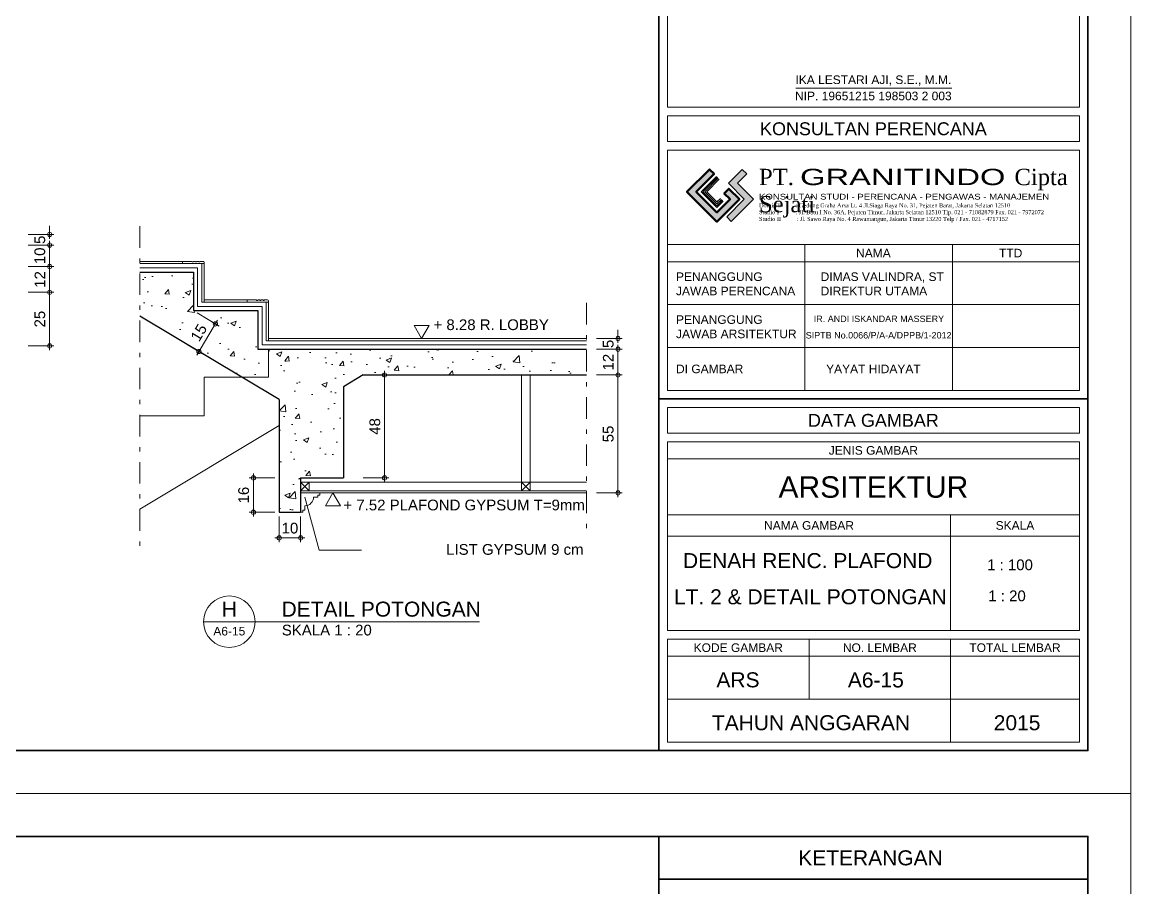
# Model space of a CAD drawing. Header units: millimetres. Extents: x -11 to 1625, y -267 to 180.
# Drawn here: x 619.9 to 645.74, y -19.94 to 0.25 of the extents above; entities that cross this region are included whole.
import ezdxf
from ezdxf.enums import TextEntityAlignment as Align

# ---------------------------------------------------------------- set-up
doc = ezdxf.new("R2010")
doc.units = ezdxf.units.MM
doc.linetypes.add('DASHDOT', pattern=[1, 0.5, -0.25, 0, -0.25])
for name, color, linetype, lineweight in [('ars', 11, 'Continuous', 5), ('blk', 1, 'Continuous', 30), ('GRS KOP', 1, 'Continuous', 35), ('kop', 7, 'Continuous', 20), ('lan', 7, 'Continuous', 15), ('logo', 7, 'Continuous', 50), ('not', 7, 'Continuous', 20), ('pla', 213, 'Continuous', 15), ('u', 6, 'Continuous', 20)]:
    doc.layers.add(name, color=color, linetype=linetype, lineweight=lineweight)
doc.styles.add('BARU', font='complex.shx')
doc.styles.add('S', font='SIMPLEX', dxfattribs={"width": 1.1})
doc.styles.get("Standard").update_dxf_attribs({"font": 'ARIALUNI.TTF'})
doc.linetypes.add('BATTING', pattern='A,0.0001,-0.1,[134,ltypeshp.shx,S=0.1,R=0,X=-0.1,Y=0],-0.2,[134,ltypeshp.shx,S=0.1,R=180,X=0.1,Y=0],-0.1', length=0.4001)
doc.dimstyles.new('SK-20', dxfattribs={"dimtxt": 0.25, "dimasz": 0.1, "dimexe": 0.1, "dimexo": 0, "dimgap": 0.1, "dimtad": 1, "dimdec": 0, "dimlfac": 20, "dimzin": 12, "dimdsep": 46, "dimtxsty": 'Standard', "dimblk": 'BULAT', "dimcen": 0.1, "dimdle": 0.1, "dimclrd": 256, "dimclre": 256, "dimclrt": 256, "dimadec": 0, "dimazin": 3, "dimtfac": 1, "dimtdec": 0, "dimtix": 1, "dimtofl": 0, "dimtmove": 0, "dimatfit": 3, "dimldrblk": 'BULAT', "dimfxl": 0, "dimtolj": 1, "dimtzin": 0, "dimlwd": -1, "dimlwe": -1, "dimarcsym": 0})

# ---------------------------------------------------------------- blocks, each defined once
blk = doc.blocks.new('logo granitindo baru')
at = {"layer": 'logo'}
for points in [[(1.03, 1.463), (0.916, 1.574), (0.366, 1.024), (1.1, 0.289), (1.652, 0.843), (1.392, 1.098), (1.281, 0.987), (1.423, 0.84), (1.102, 0.519), (0.594, 1.025)], [(1.721, 1.576), (1.381, 1.236), (1.771, 0.842), (1.341, 0.407), (1.454, 0.294), (2.001, 0.844), (1.609, 1.237), (1.835, 1.464)]]:
    blk.add_hatch(color=8, dxfattribs=at).paths.add_polyline_path(points)
blk.add_lwpolyline([(1.03, 1.463), (0.916, 1.574), (0.366, 1.024), (1.1, 0.289), (1.652, 0.843), (1.392, 1.098), (1.281, 0.987), (1.423, 0.84), (1.102, 0.519), (0.594, 1.025), (1.03, 1.463), (0.916, 1.574)], dxfattribs=at)
at = {"layer": 'logo', "lineweight": 13}
for points in [[(1.089, 1.403), (0.713, 1.026), (1.101, 0.638), (1.258, 0.794)], [(1.112, 1.38), (0.759, 1.026), (1.101, 0.683), (1.235, 0.817)], [(1.134, 1.357), (0.803, 1.026), (1.101, 0.728), (1.213, 0.839)], [(1.157, 1.334), (0.85, 1.026), (1.101, 0.775), (1.189, 0.863)]]:
    blk.add_lwpolyline(points, dxfattribs=at)
at = {"layer": 'logo', "lineweight": 0}
blk.add_lwpolyline([(1.721, 1.576), (1.381, 1.236), (1.771, 0.842), (1.341, 0.407), (1.454, 0.294), (2.001, 0.844), (1.609, 1.237), (1.835, 1.464), (1.721, 1.576)], dxfattribs=at)
at = {"layer": 'logo', "insert": (2.134, 1.589), "char_height": 0.4, "width": 7.66452, "attachment_point": 1}
blk.add_mtext('{\\fTimes New Roman|b0|i0|c0|p18;PT. \\fCityBlueprint|b0|i0|c2|p2;\\W1.5;GRANITINDO \\fTimes New Roman|b0|i0|c0|p18;\\W1;Cipta Sejati}', dxfattribs=at)
at = {"layer": 'logo', "insert": (2.134, 0.975), "char_height": 0.1, "attachment_point": 1}
blk.add_mtext_dynamic_manual_height_columns('{\\f@Arial Unicode MS|b0|i0|c0|p34;\\H1.4x;\\W1.2;KONSULTAN STUDI - PERENCANA - PENGAWAS - MANAJEMEN\\fTimes New Roman|b0|i0|c0|p18;\\P\\pt0.9;\\H0.71429x;\\W1;Domisili ^I: Gedung Graha Arsa Lt. 4 Jl.Siaga Raya No. 31, Pejaten Barat, Jakarta Selatan 12510\\PStudio I ^I: Jl. Batu I No. 36A, Pejaten Timur, Jakarta Selatan 12510 Tlp. 021 - 71082879 Fax. 021 - 7972072\\PStudio II          : Jl. Sawo Raya No. 4 Rawamangun, Jakarta Timur 13220 Telp / Fax. 021 - 4717152}', width=9.56937, gutter_width=0, heights=[1.67], dxfattribs=at)
blk = doc.blocks.new('kop')
at = {"layer": 'GRS KOP'}
for p, q in [((73, 1), (73, 54)), ((83, 1), (83, 54)), ((73, 53), (83, 53)), ((73, 9.2), (83, 9.2))]:
    blk.add_line(p, q, dxfattribs=at)
blk.add_lwpolyline([(1, 54), (83, 54), (83, 1), (1, 1)], close=True, dxfattribs=at)
at = {"layer": 'kop', "color": 7}
for p, q in [((84, 55), (0, 55)), ((84, 55), (84, 0)), ((84, 55), (84, 0)), ((0, 0), (84, 0))]:
    blk.add_line(p, q, dxfattribs=at)
at = {"layer": 'kop'}
for p, q in [((73.2, 16), (73.2, 19.6)), ((82.8, 16), (82.8, 19.6)), ((82.8, 16), (73.2, 16)), ((73.2, 9.4), (73.2, 15)), ((82.8, 15), (73.2, 15)), ((82.8, 9.4), (82.8, 15)), ((82.8, 12.8), (73.2, 12.8)), ((76.4, 9.4), (76.4, 12.8)), ((79.842, 9.4), (79.842, 12.8)), ((82.8, 12.4), (73.2, 12.4)), ((73.2, 12.4), (73.2, 11.4)), ((82.8, 11.4), (73.2, 11.4)), ((82.8, 10.4), (73.2, 10.4)), ((82.8, 9.4), (73.2, 9.4)), ((73.2, 7.8), (82.8, 7.8)), ((73.2, 6.5), (82.8, 6.5)), ((79.8, 3.8), (79.8, 6.5)), ((73.2, 6), (82.8, 6)), ((76.5, 2.2), (76.5, 3.6)), ((79.8, 1.2), (79.8, 3.6)), ((73.2, 3.2), (82.8, 3.2)), ((73.2, 2.2), (82.8, 2.2))]:
    blk.add_line(p, q, dxfattribs=at)
blk.add_lwpolyline([(76.189, 16.449), (79.826, 16.449)], dxfattribs=at)
for points in [[(73.2, 15.2), (82.8, 15.2), (82.8, 15.8), (73.2, 15.8)], [(73.2, 8.4), (82.8, 8.4), (82.8, 9), (73.2, 9)], [(73.2, 3.8), (82.8, 3.8), (82.8, 8.2), (73.2, 8.2)], [(73.2, 1.2), (82.8, 1.2), (82.8, 3.6), (73.2, 3.6)]]:
    blk.add_lwpolyline(points, close=True, dxfattribs=at)
at = {"xscale": 0.9500000000000455, "yscale": 0.9500000000000455, "zscale": 0.9500000000000455}
blk.add_blockref('logo granitindo baru', (73.307, 13.056), dxfattribs=at)
at = {"layer": 'kop'}
for s, height, p in [('KETERANGAN ', 0.35, (78, 53.5)), ('IKA LESTARI AJI, S.E., M.M.', 0.2, (77.999, 16.625)), ('NIP. 19651215 198503 2 003', 0.2, (77.999, 16.264)), ('KONSULTAN PERENCANA', 0.3, (78, 15.5)), ('NAMA', 0.2, (78, 12.6)), ('TTD', 0.2, (81.2, 12.6)), ('DATA GAMBAR', 0.3, (78, 8.7)), ('JENIS GAMBAR', 0.2, (78, 8)), ('ARSITEKTUR', 0.5, (78, 7.146)), ('NAMA GAMBAR', 0.2, (76.5, 6.25)), ('SKALA', 0.2, (81.3, 6.25)), ('KODE GAMBAR', 0.2, (74.85, 3.4)), ('NO. LEMBAR', 0.2, (78.15, 3.4)), ('TOTAL LEMBAR', 0.2, (81.3, 3.4)), ('ARS', 0.35, (74.844, 2.65)), ('TAHUN ANGGARAN', 0.35, (76.545, 1.65)), ('2015', 0.35, (81.349, 1.65))]:
    blk.add_text(s, height=height, dxfattribs=at).set_placement(p, align=Align.MIDDLE)
blk.add_text('SIPTB No.0066/P/A-A/DPPB/1-2012', height=0.15, dxfattribs=at).set_placement((78.122, 10.609), align=Align.CENTER)
at = {"layer": 'kop', "attachment_point": 1}
for s, insert, char_height, width in [('PENANGGUNG\\PJAWAB PERENCANA', (73.4, 12.15), 0.2, 8.33062), ('DIMAS VALINDRA, ST\\PDIREKTUR UTAMA', (76.77, 12.15), 0.2, 8.16499), ('PENANGGUNG\\PJAWAB ARSITEKTUR', (73.4, 11.15), 0.2, 8.79211), ('IR. ANDI ISKANDAR MASSERY', (76.609, 11.143), 0.15, 4.04264), ('DI GAMBAR', (73.4, 10), 0.2, 7.59768)]:
    blk.add_mtext(s, dxfattribs=dict(at, insert=insert, char_height=char_height, width=width))
at = {"layer": 'kop', "style": 'BARU', "flags": 4}
for p, height in [((73.8, 5.4), 0.35), ((80.303, 5.382), 0.25), ((73.8, 4.9), 0.35), ((80.303, 4.882), 0.25), ((73.8, 4.4), 0.35), ((80.303, 4.382), 0.25)]:
    blk.add_attdef('-', p, '', height=height, dxfattribs=at)
at = {"layer": 'kop', "flags": 4}
for tag, p in [('AR-00', (78.057, 2.648)), ('00', (81.238, 2.647))]:
    blk.add_attdef(tag, text='', height=0.35, dxfattribs=at).set_placement(p, align=Align.MIDDLE)
blk = doc.blocks.new('PEILA')
blk.add_lwpolyline([(-0.188, -0.325), (0.188, -0.325), (0, 0)], close=True)
at = {"style": 'S', "width": 1.1, "flags": 4}
blk.add_attdef('CAT', (0.265, -0.289), '', height=0.2, dxfattribs=at)
blk = doc.blocks.new('PEIL')
blk.add_lwpolyline([(-0.188, 0.325), (0.188, 0.325), (0, 0)], close=True)
at = {"style": 'S', "width": 1.1, "flags": 4}
blk.add_attdef('CAT', (0.265, 0.036), '', height=0.2, dxfattribs=at)
blk = doc.blocks.new('BULAT')
for p, q in [((-1, 0), (1, 0)), ((0, -1), (0, 1))]:
    blk.add_line(p, q)
blk.add_circle((0, 0), 0.5)
blk = doc.blocks.new('*D2804')
at = {"layer": 'Defpoints', "color": 0, "ltscale": 0.15}
for p in [(633.285, -7.128), (633.285, -7.378), (633.785, -7.378)]:
    blk.add_point(p, dxfattribs=at)
at = {"layer": 'u', "ltscale": 0.15}
for p, q in [((633.785, -7.028), (633.785, -6.928)), ((633.285, -7.128), (633.885, -7.128)), ((633.285, -7.378), (633.885, -7.378)), ((633.785, -7.478), (633.785, -7.578))]:
    blk.add_line(p, q, dxfattribs=at)
at = {"layer": 'u', "ltscale": 0.15, "xscale": 0.1, "yscale": 0.1, "zscale": 0.1}
for p, rotation in [((633.785, -7.128), 270), ((633.785, -7.378), 90)]:
    blk.add_blockref('BULAT', p, dxfattribs=dict(at, rotation=rotation))
at = {"layer": 'u', "ltscale": 0.15, "insert": (633.558, -7.253), "char_height": 0.25, "attachment_point": 5, "rotation": 90}
blk.add_mtext('\\A1;5', dxfattribs=at)
blk = doc.blocks.new('*D2805')
at = {"layer": 'Defpoints', "color": 0, "ltscale": 0.15}
for p in [(633.285, -7.378), (633.285, -7.978), (633.785, -7.978)]:
    blk.add_point(p, dxfattribs=at)
at = {"layer": 'u', "ltscale": 0.15}
for p, q in [((633.285, -7.378), (633.885, -7.378)), ((633.785, -7.478), (633.785, -7.878)), ((633.285, -7.978), (633.885, -7.978))]:
    blk.add_line(p, q, dxfattribs=at)
at = {"layer": 'u', "ltscale": 0.15, "xscale": 0.1, "yscale": 0.1, "zscale": 0.1}
for p, rotation in [((633.785, -7.378), 90), ((633.785, -7.978), 270)]:
    blk.add_blockref('BULAT', p, dxfattribs=dict(at, rotation=rotation))
at = {"layer": 'u', "ltscale": 0.15, "insert": (633.559, -7.678), "char_height": 0.25, "attachment_point": 5, "rotation": 90}
blk.add_mtext('\\A1;12', dxfattribs=at)
blk = doc.blocks.new('*D2806')
at = {"layer": 'Defpoints', "color": 0, "ltscale": 0.15}
for p in [(625.889, -11.278), (626.389, -11.278), (626.389, -11.778)]:
    blk.add_point(p, dxfattribs=at)
at = {"layer": 'u', "ltscale": 0.15}
for p, q in [((625.889, -11.278), (625.889, -11.878)), ((626.389, -11.278), (626.389, -11.878)), ((625.989, -11.778), (626.289, -11.778))]:
    blk.add_line(p, q, dxfattribs=at)
at = {"layer": 'u', "ltscale": 0.15, "xscale": 0.1, "yscale": 0.1, "zscale": 0.1, "rotation": 180}
blk.add_blockref('BULAT', (625.889, -11.778), dxfattribs=at)
at = {"layer": 'u', "ltscale": 0.15, "xscale": 0.1, "yscale": 0.1, "zscale": 0.1}
blk.add_blockref('BULAT', (626.389, -11.778), dxfattribs=at)
at = {"layer": 'u', "ltscale": 0.15, "insert": (626.139, -11.55), "char_height": 0.25, "attachment_point": 5}
blk.add_mtext('\\A1;10', dxfattribs=at)
blk = doc.blocks.new('*D2807')
at = {"layer": 'Defpoints', "color": 0, "ltscale": 0.15}
for p in [(625.289, -10.378), (625.789, -10.378), (625.789, -11.178)]:
    blk.add_point(p, dxfattribs=at)
at = {"layer": 'u', "ltscale": 0.15}
for p, q in [((625.789, -10.378), (625.189, -10.378)), ((625.289, -11.078), (625.289, -10.478)), ((625.789, -11.178), (625.189, -11.178))]:
    blk.add_line(p, q, dxfattribs=at)
at = {"layer": 'u', "ltscale": 0.15, "xscale": 0.1, "yscale": 0.1, "zscale": 0.1}
for p, rotation in [((625.289, -10.378), 90), ((625.289, -11.178), 270)]:
    blk.add_blockref('BULAT', p, dxfattribs=dict(at, rotation=rotation))
at = {"layer": 'u', "ltscale": 0.15, "insert": (625.061, -10.778), "char_height": 0.25, "attachment_point": 5, "rotation": 90}
blk.add_mtext('\\A1;16', dxfattribs=at)
blk = doc.blocks.new('*D2808')
at = {"layer": 'Defpoints', "color": 0, "ltscale": 0.15}
for p in [(627.846, -7.978), (628.346, -7.978), (627.846, -10.378)]:
    blk.add_point(p, dxfattribs=at)
at = {"layer": 'u', "ltscale": 0.15}
for p, q in [((627.846, -7.978), (628.446, -7.978)), ((628.346, -10.278), (628.346, -8.078)), ((627.846, -10.378), (628.446, -10.378))]:
    blk.add_line(p, q, dxfattribs=at)
at = {"layer": 'u', "ltscale": 0.15, "xscale": 0.1, "yscale": 0.1, "zscale": 0.1}
for p, rotation in [((628.346, -7.978), 90), ((628.346, -10.378), 270)]:
    blk.add_blockref('BULAT', p, dxfattribs=dict(at, rotation=rotation))
at = {"layer": 'u', "ltscale": 0.15, "insert": (628.119, -9.178), "char_height": 0.25, "attachment_point": 5, "rotation": 90}
blk.add_mtext('\\A1;48', dxfattribs=at)
blk = doc.blocks.new('*D2809')
at = {"layer": 'Defpoints', "color": 0, "ltscale": 0.15}
for p in [(623.974, -6.529), (623.588, -7.173), (624.017, -7.43)]:
    blk.add_point(p, dxfattribs=at)
at = {"layer": 'u', "ltscale": 0.15}
for p, q in [((623.974, -6.529), (624.489, -6.838)), ((624.352, -6.872), (624.069, -7.344)), ((623.588, -7.173), (624.103, -7.481))]:
    blk.add_line(p, q, dxfattribs=at)
at = {"layer": 'u', "ltscale": 0.15, "xscale": 0.1, "yscale": 0.1, "zscale": 0.1}
for p, rotation in [((624.403, -6.787), 59.03624346792417), ((624.017, -7.43), 239.0362434679241)]:
    blk.add_blockref('BULAT', p, dxfattribs=dict(at, rotation=rotation))
at = {"layer": 'u', "ltscale": 0.15, "insert": (624.015, -6.991), "char_height": 0.25, "attachment_point": 5, "rotation": 59.0362}
blk.add_mtext('\\A1;15', dxfattribs=at)
blk = doc.blocks.new('Ndtpd')
blk.add_line((0.747, 0), (-0.747, 0))
blk.add_circle((0, 0), 0.747)
at = {"flags": 4}
for tag, height, p in [('NO', 0.5, (0, 0.148)), ('NOLBR', 0.3, (0, -0.398))]:
    blk.add_attdef(tag, text='', height=height, dxfattribs=at).set_placement(p, align=Align.CENTER)
for tag, p, height in [('NDTPD', (1.516, 0.148), 0.5), ('SKALA', (1.523, -0.398), 0.3)]:
    blk.add_attdef(tag, p, '', height=height, dxfattribs=at)
blk = doc.blocks.new('*D2828')
at = {"layer": 'Defpoints', "color": 0, "ltscale": 0.15}
for p in [(620.039, -4.7), (620.039, -4.95), (620.539, -4.95)]:
    blk.add_point(p, dxfattribs=at)
at = {"layer": 'u', "ltscale": 0.15}
for p, q in [((620.539, -4.6), (620.539, -4.5)), ((620.039, -4.7), (620.639, -4.7)), ((620.039, -4.95), (620.639, -4.95)), ((620.539, -5.05), (620.539, -5.15))]:
    blk.add_line(p, q, dxfattribs=at)
at = {"layer": 'u', "ltscale": 0.15, "xscale": 0.1, "yscale": 0.1, "zscale": 0.1}
for p, rotation in [((620.539, -4.7), 270), ((620.539, -4.95), 90)]:
    blk.add_blockref('BULAT', p, dxfattribs=dict(at, rotation=rotation))
at = {"layer": 'u', "ltscale": 0.15, "insert": (620.311, -4.825), "char_height": 0.25, "attachment_point": 5, "rotation": 90}
blk.add_mtext('\\A1;5', dxfattribs=at)
blk = doc.blocks.new('*D2829')
at = {"layer": 'Defpoints', "color": 0, "ltscale": 0.15}
for p in [(620.039, -4.95), (620.039, -5.45), (620.539, -5.45)]:
    blk.add_point(p, dxfattribs=at)
at = {"layer": 'u', "ltscale": 0.15}
for p, q in [((620.039, -4.95), (620.639, -4.95)), ((620.539, -5.05), (620.539, -5.35)), ((620.039, -5.45), (620.639, -5.45))]:
    blk.add_line(p, q, dxfattribs=at)
at = {"layer": 'u', "ltscale": 0.15, "xscale": 0.1, "yscale": 0.1, "zscale": 0.1}
for p, rotation in [((620.539, -4.95), 90), ((620.539, -5.45), 270)]:
    blk.add_blockref('BULAT', p, dxfattribs=dict(at, rotation=rotation))
at = {"layer": 'u', "ltscale": 0.15, "insert": (620.311, -5.2), "char_height": 0.25, "attachment_point": 5, "rotation": 90}
blk.add_mtext('\\A1;10', dxfattribs=at)
blk = doc.blocks.new('*D2830')
at = {"layer": 'Defpoints', "color": 0, "ltscale": 0.15}
for p in [(620.039, -6.05), (620.039, -7.3), (620.539, -7.3)]:
    blk.add_point(p, dxfattribs=at)
at = {"layer": 'u', "ltscale": 0.15}
for p, q in [((620.039, -6.05), (620.639, -6.05)), ((620.539, -6.15), (620.539, -7.2)), ((620.039, -7.3), (620.639, -7.3))]:
    blk.add_line(p, q, dxfattribs=at)
at = {"layer": 'u', "ltscale": 0.15, "xscale": 0.1, "yscale": 0.1, "zscale": 0.1}
for p, rotation in [((620.539, -6.05), 90), ((620.539, -7.3), 270)]:
    blk.add_blockref('BULAT', p, dxfattribs=dict(at, rotation=rotation))
at = {"layer": 'u', "ltscale": 0.15, "insert": (620.311, -6.675), "char_height": 0.25, "attachment_point": 5, "rotation": 90}
blk.add_mtext('\\A1;25', dxfattribs=at)
blk = doc.blocks.new('*D2831')
at = {"layer": 'Defpoints', "color": 0, "ltscale": 0.15}
for p in [(620.039, -5.45), (620.039, -6.05), (620.539, -6.05)]:
    blk.add_point(p, dxfattribs=at)
at = {"layer": 'u', "ltscale": 0.15}
for p, q in [((620.039, -5.45), (620.639, -5.45)), ((620.539, -5.55), (620.539, -5.95)), ((620.039, -6.05), (620.639, -6.05))]:
    blk.add_line(p, q, dxfattribs=at)
at = {"layer": 'u', "ltscale": 0.15, "xscale": 0.1, "yscale": 0.1, "zscale": 0.1}
for p, rotation in [((620.539, -5.45), 90), ((620.539, -6.05), 270)]:
    blk.add_blockref('BULAT', p, dxfattribs=dict(at, rotation=rotation))
at = {"layer": 'u', "ltscale": 0.15, "insert": (620.313, -5.75), "char_height": 0.25, "attachment_point": 5, "rotation": 90}
blk.add_mtext('\\A1;12', dxfattribs=at)
blk = doc.blocks.new('*D2832')
at = {"layer": 'Defpoints', "color": 0, "ltscale": 0.15}
for p in [(633.285, -7.978), (633.285, -10.728), (633.785, -10.728)]:
    blk.add_point(p, dxfattribs=at)
at = {"layer": 'u', "ltscale": 0.15}
for p, q in [((633.285, -7.978), (633.885, -7.978)), ((633.785, -8.078), (633.785, -10.628)), ((633.285, -10.728), (633.885, -10.728))]:
    blk.add_line(p, q, dxfattribs=at)
at = {"layer": 'u', "ltscale": 0.15, "xscale": 0.1, "yscale": 0.1, "zscale": 0.1}
for p, rotation in [((633.785, -7.978), 90), ((633.785, -10.728), 270)]:
    blk.add_blockref('BULAT', p, dxfattribs=dict(at, rotation=rotation))
at = {"layer": 'u', "ltscale": 0.15, "insert": (633.558, -9.353), "char_height": 0.25, "attachment_point": 5, "rotation": 90}
blk.add_mtext('\\A1;55', dxfattribs=at)

msp = doc.modelspace()

# ---------------------------------------------------------------- hatches: boundary and pattern name
at = {"layer": 'lan'}
h = msp.add_hatch(dxfattribs=at)
h.set_pattern_fill('AR-CONC', color=256, scale=0.007)
h.set_pattern_definition([(50, (312.1999, -115.7192), (1.2752927, -0.1115736), [0.13335, -1.46685]), (355, (312.1999, -115.7192), (-0.246704, 1.337398), [0.10668, -1.173484]), (100.45144, (312.3061, -115.7285), (1.0285887, 1.2258243), [0.11333, -1.2466317]), (46.1842, (312.1999, -115.3636), (1.897553, -0.294296), [0.200025, -2.200275]), (96.63556, (312.358, -115.3881), (1.661829, 1.731983), [0.169995, -1.869949]), (351.18415, (312.1999, -115.3636), (1.661829, 1.731983), [0.16002, -1.760218]), (21, (312.3777, -115.4525), (1.0613007, -0.7158564), [0.13335, -1.46685]), (326, (312.3777, -115.4525), (0.432614, 1.289316), [0.10668, -1.17348]), (71.45144, (312.4661, -115.5121), (1.493915, 0.5734594), [0.11333, -1.2466296]), (37.5, (312.19986, -115.71918), (0.0216202, 0.5918853), [0, -1.159256, 0, -1.19126, 0, -1.177925]), (7.5, (312.19986, -115.7192), (0.4677376, 0.701264), [0, -0.679196, 0, -1.132586, 0, -0.448945]), (327.5, (311.80337, -115.7192), (0.94913417, -0.0401012), [0, -0.4445, 0, -1.38684, 0, -1.84023]), (317.5, (311.6256, -115.7192), (1.0369043, 0.1779854), [0, -0.57785, 0, -0.921004, 0, -1.30683])])
h.paths.add_polyline_path([(633.0519388, -7.3779766), (625.6385009, -7.3779766), (625.6385009, -8.0279766), (625.0140962, -8.0279766), (625.8885009, -8.5526194), (625.8885009, -11.1779766), (626.3885009, -11.1779766), (626.3885009, -10.7279766), (626.3885009, -10.3779766), (627.3885009, -10.3779766), (627.3885009, -8.2526194), (627.8462388, -7.9779766), (633.0519388, -7.9779766)])
h.paths.add_polyline_path([(625.3885009, -6.4779766), (623.8885009, -6.4779766), (623.8885009, -5.5779766), (622.6385009, -5.5779766), (622.6385009, -6.6026194), (625.0140962, -8.0279766), (625.6385009, -8.0279766), (625.6385009, -7.3779766), (625.3885009, -7.3779766)])

# ---------------------------------------------------------------- linework, layer by layer
at = {"layer": 'ars'}
for p, q in [((622.6385009, -5.3279766), (623.8635009, -5.3279766)), ((622.6385009, -5.3779766), (624.1385009, -5.3779766)), ((623.6385009, -5.3779766), (623.6385009, -5.3279766)), ((623.8635009, -5.3279766), (623.8635009, -5.3379766)), ((623.8635009, -5.3379766), (623.8885009, -5.3379766)), ((623.8885009, -5.3279766), (623.9385009, -5.3279766)), ((623.8885009, -5.3279766), (623.8885009, -5.3379766)), ((623.9385009, -5.3279766), (623.9385009, -5.3379766)), ((623.9385009, -5.3379766), (623.9635009, -5.3379766)), ((623.9635009, -5.3279766), (624.0135009, -5.3279766)), ((623.9635009, -5.3279766), (623.9635009, -5.3379766)), ((624.0135009, -5.3279766), (624.0135009, -5.3379766)), ((624.0135009, -5.3379766), (624.0385009, -5.3379766)), ((624.0385009, -5.3279766), (624.1185009, -5.3279766)), ((624.0385009, -5.3279766), (624.1185009, -5.3279766)), ((624.0385009, -5.3279766), (624.0385009, -5.3379766)), ((624.0885009, -6.2779766), (624.0885009, -5.3779766)), ((624.1385009, -6.2779766), (624.1385009, -5.3479766)), ((624.0885009, -6.2779766), (625.6385009, -6.2779766)), ((624.1385009, -6.2279766), (625.3635009, -6.2279766)), ((625.1385009, -6.2779766), (625.1385009, -6.2279766)), ((625.3635009, -6.2279766), (625.3635009, -6.2379766)), ((625.3635009, -6.2379766), (625.3885009, -6.2379766)), ((625.3885009, -6.2279766), (625.4385009, -6.2279766)), ((625.3885009, -6.2279766), (625.3885009, -6.2379766)), ((625.4385009, -6.2279766), (625.4385009, -6.2379766)), ((625.4385009, -6.2379766), (625.4635009, -6.2379766)), ((625.4635009, -6.2279766), (625.5135009, -6.2279766)), ((625.4635009, -6.2279766), (625.4635009, -6.2379766)), ((625.5135009, -6.2279766), (625.5135009, -6.2379766)), ((625.5135009, -6.2379766), (625.5385009, -6.2379766)), ((625.5385009, -6.2279766), (625.6185009, -6.2279766)), ((625.5385009, -6.2279766), (625.5385009, -6.2379766)), ((625.5885009, -7.1779766), (625.5885009, -6.2779766)), ((625.6385009, -7.1779766), (625.6385009, -6.2479766)), ((625.5885009, -7.1779766), (633.0519388, -7.1779766)), ((625.6385009, -7.1279766), (633.0519388, -7.1279766)), ((626.3885009, -10.6779766), (626.5885009, -10.4779766)), ((626.3885009, -10.4779766), (626.5885009, -10.6779766)), ((631.5385009, -10.6779766), (631.7385009, -10.4779766)), ((631.5385009, -10.4779766), (631.7385009, -10.6779766)), ((633.0519388, -10.7279766), (626.3885009, -10.7279766))]:
    msp.add_line(p, q, dxfattribs=at)
at = {"layer": 'ars', "linetype": 'BATTING', "ltscale": 0.25}
for p, q in [((622.6385009, -5.4779766), (623.9885009, -5.4779766)), ((623.9885009, -6.3779766), (623.9885009, -5.4779766)), ((623.9885009, -6.3779766), (625.4885009, -6.3779766)), ((625.4885009, -7.2779766), (625.4885009, -6.3779766)), ((625.4885009, -7.2779766), (633.0519388, -7.2779766))]:
    msp.add_line(p, q, dxfattribs=at)
at = {"layer": 'ars'}
for centre in [(624.1185009, -5.3479766), (625.6185009, -6.2479766)]:
    msp.add_arc(centre, 0.02, 0, 90, dxfattribs=at)
at = {"layer": 'blk'}
for p, q in [((622.6385009, -5.5779766), (623.8885009, -5.5779766)), ((623.8885009, -5.5779766), (623.8885009, -6.4779766)), ((625.8885009, -8.5526194), (622.6385009, -6.6026194)), ((623.8885009, -6.4779766), (625.3885009, -6.4779766)), ((625.3885009, -6.4779766), (625.3885009, -7.3779766)), ((625.3885009, -7.3779766), (633.0519388, -7.3779766)), ((627.8462388, -7.9779766), (627.3885009, -8.2526194)), ((627.8462388, -7.9779766), (633.0519388, -7.9779766)), ((627.3885009, -8.2526194), (627.3885009, -10.3779766)), ((625.8885009, -8.5526194), (625.8885009, -11.1779766)), ((626.3885009, -10.3779766), (627.3885009, -10.3779766)), ((626.3885009, -10.3779766), (626.3885009, -11.1779766)), ((625.8885009, -11.1779766), (626.3885009, -11.1779766))]:
    msp.add_line(p, q, dxfattribs=at)
at = {"layer": 'lan'}
for p, q in [((625.6385009, -8.0279766), (625.6385009, -7.3779766)), ((624.1385009, -8.0279766), (625.6385009, -8.0279766)), ((624.1385009, -8.9279766), (624.1385009, -8.0279766)), ((622.6385009, -8.9279766), (624.1385009, -8.9279766)), ((625.8885009, -9.1526194), (622.6385009, -11.1026194))]:
    msp.add_line(p, q, dxfattribs=at)
msp.add_lwpolyline([(626.7885009, -10.8279766), (626.7885009, -10.7779766), (626.8385009, -10.7779766), (626.8385009, -10.7279766), (626.3885009, -10.7279766), (626.3885009, -11.1779766), (626.4385009, -11.1779766), (626.4385009, -11.1279766), (626.4885009, -11.1279766), (626.4885009, -11.0279766, 0.4142135624), (626.6885009, -10.8279766)], format="xyb", close=True, dxfattribs=at)
at = {"layer": 'not', "linetype": 'DASHDOT'}
for p, q in [((622.6385009, -4.5098195), (622.6385009, -12.1063116)), ((633.0519388, -6.2983273), (633.0519388, -11.6503379))]:
    msp.add_line(p, q, dxfattribs=at)
at = {"layer": 'not'}
for p, q in [((626.8190204, -12.0614922), (626.4885009, -10.8279766)), ((627.8103763, -12.0614922), (626.8190204, -12.0614922)), ((625.3265805, -13.7310725), (630.5536181, -13.7310725))]:
    msp.add_line(p, q, dxfattribs=at)
at = {"layer": 'pla'}
for p, q in [((631.5385009, -7.9779766), (631.5385009, -10.6779766)), ((631.7385009, -7.9779766), (631.7385009, -10.6779766)), ((633.0519388, -10.4779766), (626.3885009, -10.4779766)), ((626.5885009, -10.4779766), (626.5885009, -10.6779766)), ((633.0519388, -10.6779766), (626.3885009, -10.6779766))]:
    msp.add_line(p, q, dxfattribs=at)

# ---------------------------------------------------------------- block references
at = {"layer": 'kop'}
ref = msp.add_blockref('kop', (561.7382055, -17.7359174), dxfattribs=at)
ref.add_attrib('-', 'DENAH RENC. PLAFOND', (635.3004308, -12.4809833), dxfattribs={"height": 0.35, "flags": 4})
ref.add_attrib('-', 'LT. 2 & DETAIL POTONGAN', (635.0913933, -13.3243614), dxfattribs={"height": 0.35, "flags": 4})
ref.add_attrib('-', '1 : 20', (642.4163235, -13.2525768), dxfattribs={"height": 0.25, "flags": 4})
ref.add_attrib('-', '1 : 100', (642.3879395, -12.5295746), dxfattribs={"height": 0.25, "flags": 4})
ref.add_attrib('AR-00', 'A6-15', dxfattribs={"height": 0.34997405, "flags": 4}).set_placement((639.7951612, -15.0882186), align=Align.MIDDLE)
ref.add_attrib('-', 'YAYAT HIDAYAT', dxfattribs={"height": 0.2}).set_placement((639.7382055, -7.8359174), align=Align.MIDDLE)
msp.add_blockref('kop', (561.7382055, -72.7359174), dxfattribs=at)
at = {"layer": 'not'}
ref = msp.add_blockref('PEIL', (629.2087659, -7.1279766), dxfattribs=dict(at, xscale=0.9237604307034011, yscale=0.9237604307034011, zscale=0.9237604307034011))
ref.add_attrib('CAT', '+ 8.28 R. LOBBY', (629.4854394, -6.9306707), dxfattribs={"layer": '0', "height": 0.25, "flags": 4})
ref = msp.add_blockref('PEILA', (627.1422544, -10.7279766), dxfattribs=dict(at, xscale=0.9237604307034011, yscale=0.9237604307034011, zscale=0.9237604307034011))
ref.add_attrib('CAT', '+ 7.52 PLAFOND GYPSUM T=9mm', (627.3855998, -11.1345284), dxfattribs={"layer": '0', "height": 0.25, "flags": 4})
ref = msp.add_blockref('Ndtpd', (624.7265805, -13.7310725), dxfattribs=dict(at, xscale=0.803212851405533, yscale=0.803212851405533, zscale=0.803212851405533))
ref.add_attrib('NO', 'H', dxfattribs={"layer": '0', "height": 0.35, "flags": 4}).set_placement((624.7262533, -13.6125466), align=Align.CENTER)
ref.add_attrib('NDTPD', 'DETAIL POTONGAN', (625.9442652, -13.6125466), dxfattribs={"layer": '0', "height": 0.35, "flags": 4})
ref.add_attrib('NOLBR', 'A6-15', dxfattribs={"layer": '0', "height": 0.2, "flags": 4}).set_placement((624.7262533, -14.0510424), align=Align.CENTER)
ref.add_attrib('SKALA', 'SKALA 1 : 20', (625.9500652, -14.0510424), dxfattribs={"layer": '0', "height": 0.25, "flags": 4})

# ---------------------------------------------------------------- texts
at = {"layer": 'not', "insert": (632.9823866, -11.9204895), "char_height": 0.25, "attachment_point": 3}
msp.add_mtext_dynamic_manual_height_columns('LIST GYPSUM 9 cm', width=4.790343037, gutter_width=4.3707989, heights=[0], dxfattribs=at)

# ---------------------------------------------------------------- dimensions: what is measured, and where the dimension line sits
at = {"layer": 'u', "ltscale": 0.15}
for base, p1, p2, angle, picture, middle in [((620.5386203, -4.950314), (620.0386203, -4.700314), (620.0386203, -4.950314), 270, '*D2828', (620.5386203, -4.825314)), ((620.5386203, -5.450314), (620.0386203, -4.950314), (620.0386203, -5.450314), 270, '*D2829', (620.5386203, -5.200314)), ((620.5386203, -6.050314), (620.0386203, -5.450314), (620.0386203, -6.050314), 270, '*D2831', (620.5386203, -5.750314)), ((620.5386203, -7.300314), (620.0386203, -6.050314), (620.0386203, -7.300314), 270, '*D2830', (620.5386203, -6.675314)), ((624.0171248, -7.4297937), (623.9742502, -6.5294262), (623.5883783, -7.1725459), 239.03624347, '*D2809', (624.2100607, -7.1082339)), ((633.7849793, -7.3779766), (633.2849793, -7.1279766), (633.2849793, -7.3779766), 270, '*D2804', (633.7849793, -7.2529766)), ((633.7849793, -7.9779766), (633.2849793, -7.3779766), (633.2849793, -7.9779766), 270, '*D2805', (633.7849793, -7.6779766)), ((628.3462388, -7.9779766), (627.8462388, -10.3779766), (627.8462388, -7.9779766), 90, '*D2808', (628.3462388, -9.1779766)), ((633.7849793, -10.7279766), (633.2849793, -7.9779766), (633.2849793, -10.7279766), 270, '*D2832', (633.7849793, -9.3529766)), ((625.2885009, -10.3779766), (625.7885009, -11.1779766), (625.7885009, -10.3779766), 90, '*D2807', (625.2885009, -10.7779766))]:
    dim = msp.add_linear_dim(base=base, p1=p1, p2=p2, angle=angle, dimstyle='SK-20', dxfattribs=at)
    dim.commit()
    dim.dimension.update_dxf_attribs({"geometry": picture, "text_midpoint": middle, "dimtype": 160})
dim = msp.add_linear_dim(base=(626.3885009, -11.7779766), p1=(625.8885009, -11.2779766), p2=(626.3885009, -11.2779766), dimstyle='SK-20', dxfattribs=at)
dim.commit()
dim.dimension.update_dxf_attribs({"geometry": '*D2806', "text_midpoint": (626.1385009, -11.7779766), "dimtype": 160})

doc.saveas('drawing.dxf')
